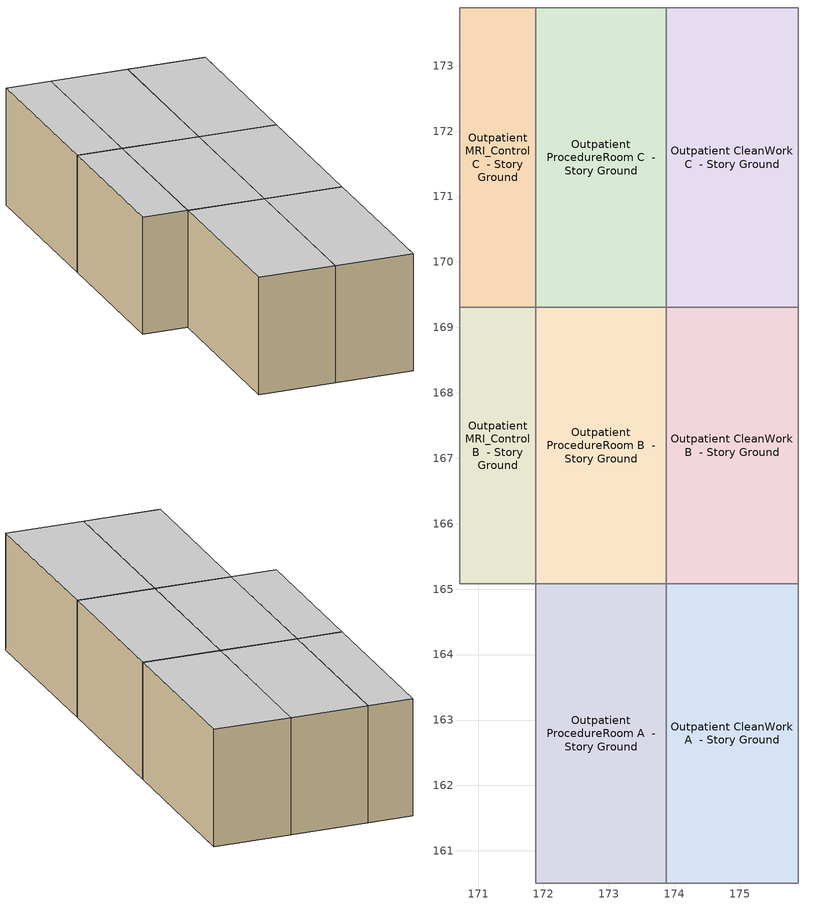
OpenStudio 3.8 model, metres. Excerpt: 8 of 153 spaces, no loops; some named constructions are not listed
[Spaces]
Outpatient MRI_Control B  - Story Ground
 floor ground (Foundation F 126 Perim 0 Area 493): 170.72,165.08 170.72,169.31 171.89,169.31 171.89,165.08 z0
 wall to Outpatient IT_Room B  - Story Ground: 170.72,169.31 170.72,165.08 z0:3.05
 wall to Outpatient MRI_Control C  - Story Ground: 171.89,169.31 170.72,169.31 z0:3.05
 wall to Outpatient ProcedureRoom B  - Story Ground: 171.89,165.08 171.89,169.31 z0:3.05
 wall to Outpatient MRI_Control A  - Story Ground: 170.72,165.08 171.89,165.08 z0:3.05
 ceiling adiabatic (Typical Interior Ceiling): 171.89,165.08 171.89,169.31 170.72,169.31 170.72,165.08 z3.05
Outpatient MRI_Control C  - Story Ground
 floor ground (Foundation F 126 Perim 0 Area 533): 170.72,169.31 170.72,173.88 171.89,173.88 171.89,169.31 z0
 wall to Outpatient IT_Room C  - Story Ground: 170.72,173.88 170.72,169.31 z0:3.05
 wall adiabatic (Typical Interior Wall): 171.89,173.88 170.72,173.88 z0:3.05
 wall to Outpatient ProcedureRoom C  - Story Ground: 171.89,169.31 171.89,173.88 z0:3.05
 ceiling adiabatic (Typical Interior Ceiling): 171.89,169.31 171.89,173.88 170.72,173.88 170.72,169.31 z3.05
Outpatient ProcedureRoom A  - Story Ground
 floor ground (Foundation F 126 Perim 0 Area 91): 171.89,160.51 171.89,165.08 173.88,165.08 173.88,160.51 z0
 wall to Outpatient MRI_Control A  - Story Ground: 171.89,165.08 171.89,160.51 z0:3.05
 wall to Outpatient ProcedureRoom B  - Story Ground: 173.88,165.08 171.89,165.08 z0:3.05
 wall to Outpatient CleanWork A  - Story Ground: 173.88,160.51 173.88,165.08 z0:3.05
 wall adiabatic (Typical Interior Wall): 171.89,160.51 173.88,160.51 z0:3.05
 ceiling adiabatic (Typical Interior Ceiling): 173.88,160.51 173.88,165.08 171.89,165.08 171.89,160.51 z3.05
Outpatient ProcedureRoom B  - Story Ground
 floor ground (Foundation F 126 Perim 0 Area 841): 171.89,165.08 171.89,169.31 173.88,169.31 173.88,165.08 z0
 wall to Outpatient ProcedureRoom C  - Story Ground: 173.88,169.31 171.89,169.31 z0:3.05
 wall to Outpatient CleanWork B  - Story Ground: 173.88,165.08 173.88,169.31 z0:3.05
 ceiling adiabatic (Typical Interior Ceiling): 173.88,165.08 173.88,169.31 171.89,169.31 171.89,165.08 z3.05
Outpatient ProcedureRoom C  - Story Ground
 floor ground (Foundation F 126 Perim 0 Area 91): 171.89,169.31 171.89,173.88 173.88,173.88 173.88,169.31 z0
 wall adiabatic (Typical Interior Wall): 173.88,173.88 171.89,173.88 z0:3.05
 wall to Outpatient CleanWork C  - Story Ground: 173.88,169.31 173.88,173.88 z0:3.05
 ceiling adiabatic (Typical Interior Ceiling): 173.88,169.31 173.88,173.88 171.89,173.88 171.89,169.31 z3.05
Outpatient CleanWork A  - Story Ground
 floor ground (Foundation F 126 Perim 0 Area 923): 173.88,160.51 173.88,165.08 175.89,165.08 175.89,160.51 z0
 wall to Outpatient CleanWork B  - Story Ground: 175.89,165.08 173.88,165.08 z0:3.05
 wall to Outpatient Conference A  - Story Ground: 175.89,160.51 175.89,165.08 z0:3.05
 wall adiabatic (Typical Interior Wall): 173.88,160.51 175.89,160.51 z0:3.05
 ceiling adiabatic (Typical Interior Ceiling): 175.89,160.51 175.89,165.08 173.88,165.08 173.88,160.51 z3.05
Outpatient CleanWork B  - Story Ground
 floor ground (Foundation F 126 Perim 0 Area 853): 173.88,165.08 173.88,169.31 175.89,169.31 175.89,165.08 z0
 wall to Outpatient CleanWork C  - Story Ground: 175.89,169.31 173.88,169.31 z0:3.05
 wall to Outpatient Conference B  - Story Ground: 175.89,165.08 175.89,169.31 z0:3.05
 ceiling adiabatic (Typical Interior Ceiling): 175.89,165.08 175.89,169.31 173.88,169.31 173.88,165.08 z3.05
Outpatient CleanWork C  - Story Ground
 floor ground (Foundation F 126 Perim 0 Area 923): 173.88,169.31 173.88,173.88 175.89,173.88 175.89,169.31 z0
 wall adiabatic (Typical Interior Wall): 175.89,173.88 173.88,173.88 z0:3.05
 wall to Outpatient Conference C  - Story Ground: 175.89,169.31 175.89,173.88 z0:3.05
 ceiling adiabatic (Typical Interior Ceiling): 175.89,169.31 175.89,173.88 173.88,173.88 173.88,169.31 z3.05
[Schedule:Ruleset]
Outpatient Radiology Equip: Default Day Schedule=Outpatient Radiology Equip Default; Summer Design Day Schedule=Outpatient Radiology Equip Summer Design Day; Winter Design Day Schedule=Outpatient Radiology Equip Winter Design Day
[Schedule:Day]
Outpatient Radiology Equip Default; autogen Outpatient Radiology Equip 1_day_sch: Average, 6, 0, 0.01, 18, 0, 0.96, 24, 0, 0.01
Outpatient Radiology Equip Summer Design Day: 6, 0, 0.01, 18, 0, 0.96, 24, 0, 0.01
Outpatient Radiology Equip Winter Design Day: 24, 0, 0.01
Outpatient Radiology Equip WntrDsn|Sun Day: Average, 2, 30, 0.01, 24, 0, 0.01
153 space(s) Occ Sch Sunday 1: Average, 9, 15, 0, 10, 15, 0.0162674, 18, 30, 0, 19, 30, 0.0162674, 24, 0, 0
153 space(s) Occ Sch Saturday 1: Average, 8, 45, 0, 9, 0, 0.0122005, 9, 15, 0.024401, 9, 30, 0.0366016, 9, 45, 0.0488021, 10, 0, 0.0366016, 10, 15, 0.024401, 10, 30, 0.0122005, 10, 45, 0, 11, 0, 0.00813368, 11, 15, 0.0162674, 11, 30, 0.024401, 11, 45, 0.0325347, 12, 0, 0.024401, 12, 15, 0.0162674, 12, 30, 0.00813368, 12, 45, 0, 14, 52, 0, 15, 7, 0.00813368, 15, 22, 0.0162674, 15, 37, 0.024401, 15, 52, 0.0325347, 16, 7, 0.024401, 16, 22, 0.0162674, 16, 37, 0.00813368, 16, 52, 0, 18, 0, 0, 18, 15, 0.0122005, 18, 30, 0.024401, 18, 45, 0.0366016, 19, 0, 0.0488021, 19, 15, 0.0366016, 19, 30, 0.024401, 19, 45, 0.0122005, 20, 0, 0, 24, 0, 0
autogen Outpatient OR ClgSetp 0_day_sch; autogen Outpatient OR ClgSetp 1_day_sch: Average, 6, 0, 22.2, 17, 0, 18.3, 24, 0, 22.2
autogen Outpatient OR HtgSetp 0_day_sch; autogen Outpatient OR HtgSetp 1_day_sch: Average, 24, 0, 18.3
[Schedule:Rule] Schedule Ruleset=Outpatient Radiology Equip; Apply Sunday=Yes
Name | Rule Order | Day Schedule | Date Specification Type | Start Month | Start Day | End Month | End Day | Apply Monday | Apply Tuesday | Apply Wednesday | Apply Thursday | Apply Friday | Apply Saturday | Specific Month 1 | Specific Day 1 | Specific Month 2 | Specific Day 2 | Specific Month 3 | Specific Day 3 | Specific Month 4 | Specific Day 4 | Specific Month 5 | Specific Day 5 | Specific Month 6 | Specific Day 6 | Specific Month 7 | Specific Day 7 | Specific Month 8 | Specific Day 8 | Specific Month 9 | Specific Day 9 | Specific Month 10 | Specific Day 10 | Specific Month 11 | Specific Day 11 | Specific Month 12 | Specific Day 12 | Specific Month 13 | Specific Day 13 | Specific Month 14 | Specific Day 14 | Specific Month 15 | Specific Day 15 | Specific Month 16 | Specific Day 16 | Specific Month 17 | Specific Day 17 | Specific Month 18 | Specific Day 18 | Specific Month 19 | Specific Day 19 | Specific Month 20 | Specific Day 20 | Specific Month 21 | Specific Day 21 | Specific Month 22 | Specific Day 22 | Specific Month 23 | Specific Day 23 | Specific Month 24 | Specific Day 24 | Specific Month 25 | Specific Day 25 | Specific Month 26 | Specific Day 26 | Specific Month 27 | Specific Day 27 | Specific Month 28 | Specific Day 28 | Specific Month 29 | Specific Day 29 | Specific Month 30 | Specific Day 30 | Specific Month 31 | Specific Day 31 | Specific Month 32 | Specific Day 32 | Specific Month 33 | Specific Day 33 | Specific Month 34 | Specific Day 34 | Specific Month 35 | Specific Day 35 | Specific Month 36 | Specific Day 36 | Specific Month 37 | Specific Day 37 | Specific Month 38 | Specific Day 38 | Specific Month 39 | Specific Day 39 | Specific Month 40 | Specific Day 40 | Specific Month 41 | Specific Day 41 | Specific Month 42 | Specific Day 42 | Specific Month 43 | Specific Day 43 | Specific Month 44 | Specific Day 44 | Specific Month 45 | Specific Day 45 | Specific Month 46 | Specific Day 46 | Specific Month 47 | Specific Day 47 | Specific Month 48 | Specific Day 48 | Specific Month 49 | Specific Day 49 | Specific Month 50 | Specific Day 50 | Specific Month 51 | Specific Day 51 | Specific Month 52 | Specific Day 52
Schedule Rule 8 | 0 | Outpatient Radiology Equip WntrDsn|Sun Day | DateRange | 1 | 1 | 12 | 31
autogen Outpatient Radiology Equip 1 | 1 | autogen Outpatient Radiology Equip 1_day_sch | SpecificDates |  |  |  |  | Yes | Yes | Yes | Yes | Yes | Yes | 1 | 6 | 1 | 13 | 1 | 20 | 1 | 27 | 2 | 3 | 2 | 10 | 2 | 17 | 2 | 24 | 3 | 3 | 3 | 10 | 3 | 17 | 3 | 24 | 3 | 31 | 4 | 7 | 4 | 14 | 4 | 21 | 4 | 28 | 5 | 5 | 5 | 12 | 5 | 19 | 5 | 26 | 6 | 2 | 6 | 9 | 6 | 16 | 6 | 23 | 6 | 30 | 7 | 7 | 7 | 14 | 7 | 21 | 7 | 28 | 8 | 4 | 8 | 11 | 8 | 18 | 8 | 25 | 9 | 1 | 9 | 8 | 9 | 15 | 9 | 22 | 9 | 29 | 10 | 6 | 10 | 13 | 10 | 20 | 10 | 27 | 11 | 3 | 11 | 10 | 11 | 17 | 11 | 24 | 12 | 1 | 12 | 8 | 12 | 15 | 12 | 22 | 12 | 29
